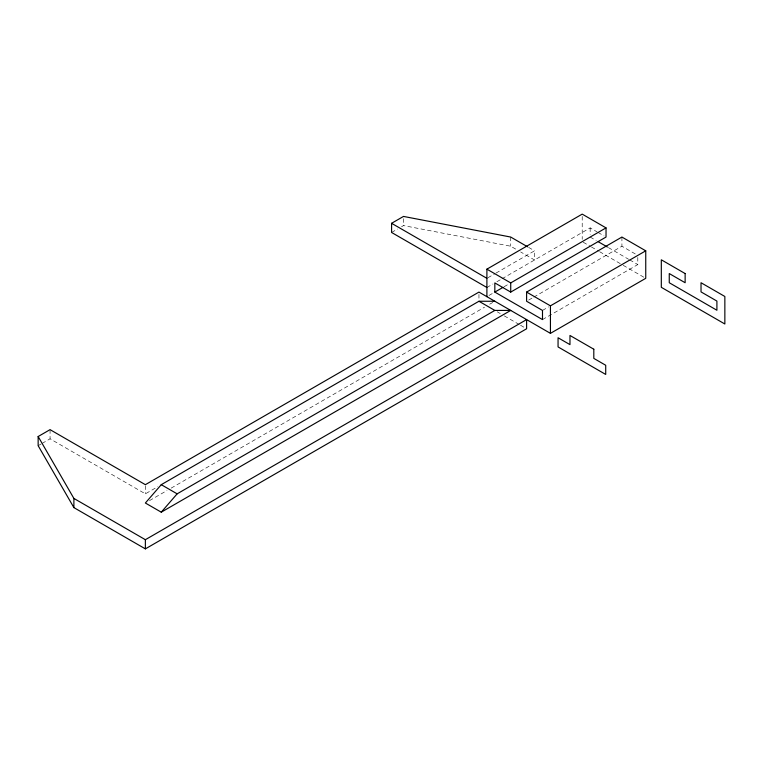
<?xml version="1.0" encoding="UTF-8"?>
<svg xmlns="http://www.w3.org/2000/svg" width="763" height="763" viewBox="0 0 763 763"><rect width="100%" height="100%" fill="white"/><g stroke="black" fill="none" stroke-linecap="round" stroke-linejoin="round"><path stroke-width="0.57" stroke-dasharray="3.81 2.86" d="M391.591 232.467L397.542 229.034M401.519 226.735L403.503 225.59L510.724 246.23L516.685 249.663M38.15 445.697L41.126 443.98M42.118 443.408L50.062 438.82L145.371 493.842L157.731 486.708M487.91 277.742L495.006 273.64M496.017 273.059L534.548 250.817L534.548 259.983L520.652 251.962M486.899 287.498L492.984 283.989M496.885 281.728L501.091 279.306M502.016 278.772L590.152 227.889L597.095 231.895M488.949 295.481L494.071 292.525M504.066 286.754L508.416 284.246M149.5 500.633L167.021 490.514M171.141 488.139L484.534 307.203M489.684 304.227L492.774 302.444M528.654 300.069L532.755 297.704M533.785 297.112L621.921 246.23L635.817 254.251M542.493 310.427L548.645 306.879M542.493 319.592L637.801 264.57L637.801 255.395M598.087 232.467L604.048 235.91M590.152 237.055L596.227 240.564M608.397 247.594L628.674 259.306M629.694 259.887L637.801 264.57M583.228 242.233L590.4 246.373M591.43 246.964L598.602 251.113M599.623 251.704L622.169 264.713M623.199 265.305L645.746 278.323M528.597 247.374L534.548 250.817M497.209 311.79L500.242 313.545M504.305 315.892L519.508 324.666M520.528 325.257L526.604 328.767M621.921 237.055L621.921 246.23M590.152 227.889L590.152 234.766M582.207 216.425L582.207 239.353M510.724 237.055L510.724 246.23M478.954 294.375L478.954 298.962M403.503 218.714L403.503 225.59M145.371 485.821L145.371 493.842M50.062 429.645L50.062 438.82"/><path stroke-width="1.14" d="M161.26 484.677L145.371 503.017L161.26 512.183L510.724 310.427L494.834 310.427L478.954 301.251L161.26 484.677L177.14 493.842L494.834 310.427M161.26 512.183L177.14 493.842M486.899 287.498L391.591 232.467L391.591 223.301L403.503 216.425L510.724 237.055L527.605 246.802M38.15 436.522L73.887 498.43L145.371 539.699L526.604 319.592L526.604 328.767L145.371 548.874L73.887 507.605L38.15 445.697L38.15 436.522L50.062 429.645L145.371 484.677L478.954 292.086L550.438 333.355L645.746 278.323L645.746 250.817L621.921 237.055L526.604 292.086L526.604 301.251L542.493 310.427L542.493 319.592L494.834 292.086L494.834 282.911L510.724 292.086L606.032 237.055L606.032 227.889L582.207 214.126L486.899 269.158L486.899 296.664M494.834 292.086L503.036 287.346M486.899 269.158L510.724 282.911L606.032 227.889M526.604 292.086L550.438 305.839L645.746 250.817M478.954 301.251L494.834 301.251M598.259 241.737L607.386 247.012M391.591 223.301L486.899 278.323M550.438 305.839L550.438 333.355M510.724 282.911L510.724 292.086M145.371 539.699L145.371 548.874M73.887 498.43L73.887 507.605M685.136 273.555L661.311 259.801L661.311 287.317L724.85 323.998L724.85 296.483L701.025 282.73L701.025 291.895L716.905 301.07L716.905 310.245L669.256 282.73L669.256 273.555L685.136 282.73L685.136 273.555M593.805 349.216L569.971 335.462L569.971 344.628L558.058 337.751L558.058 346.927L605.717 374.442L605.717 365.267L593.805 358.391L593.805 349.216"/></g></svg>
